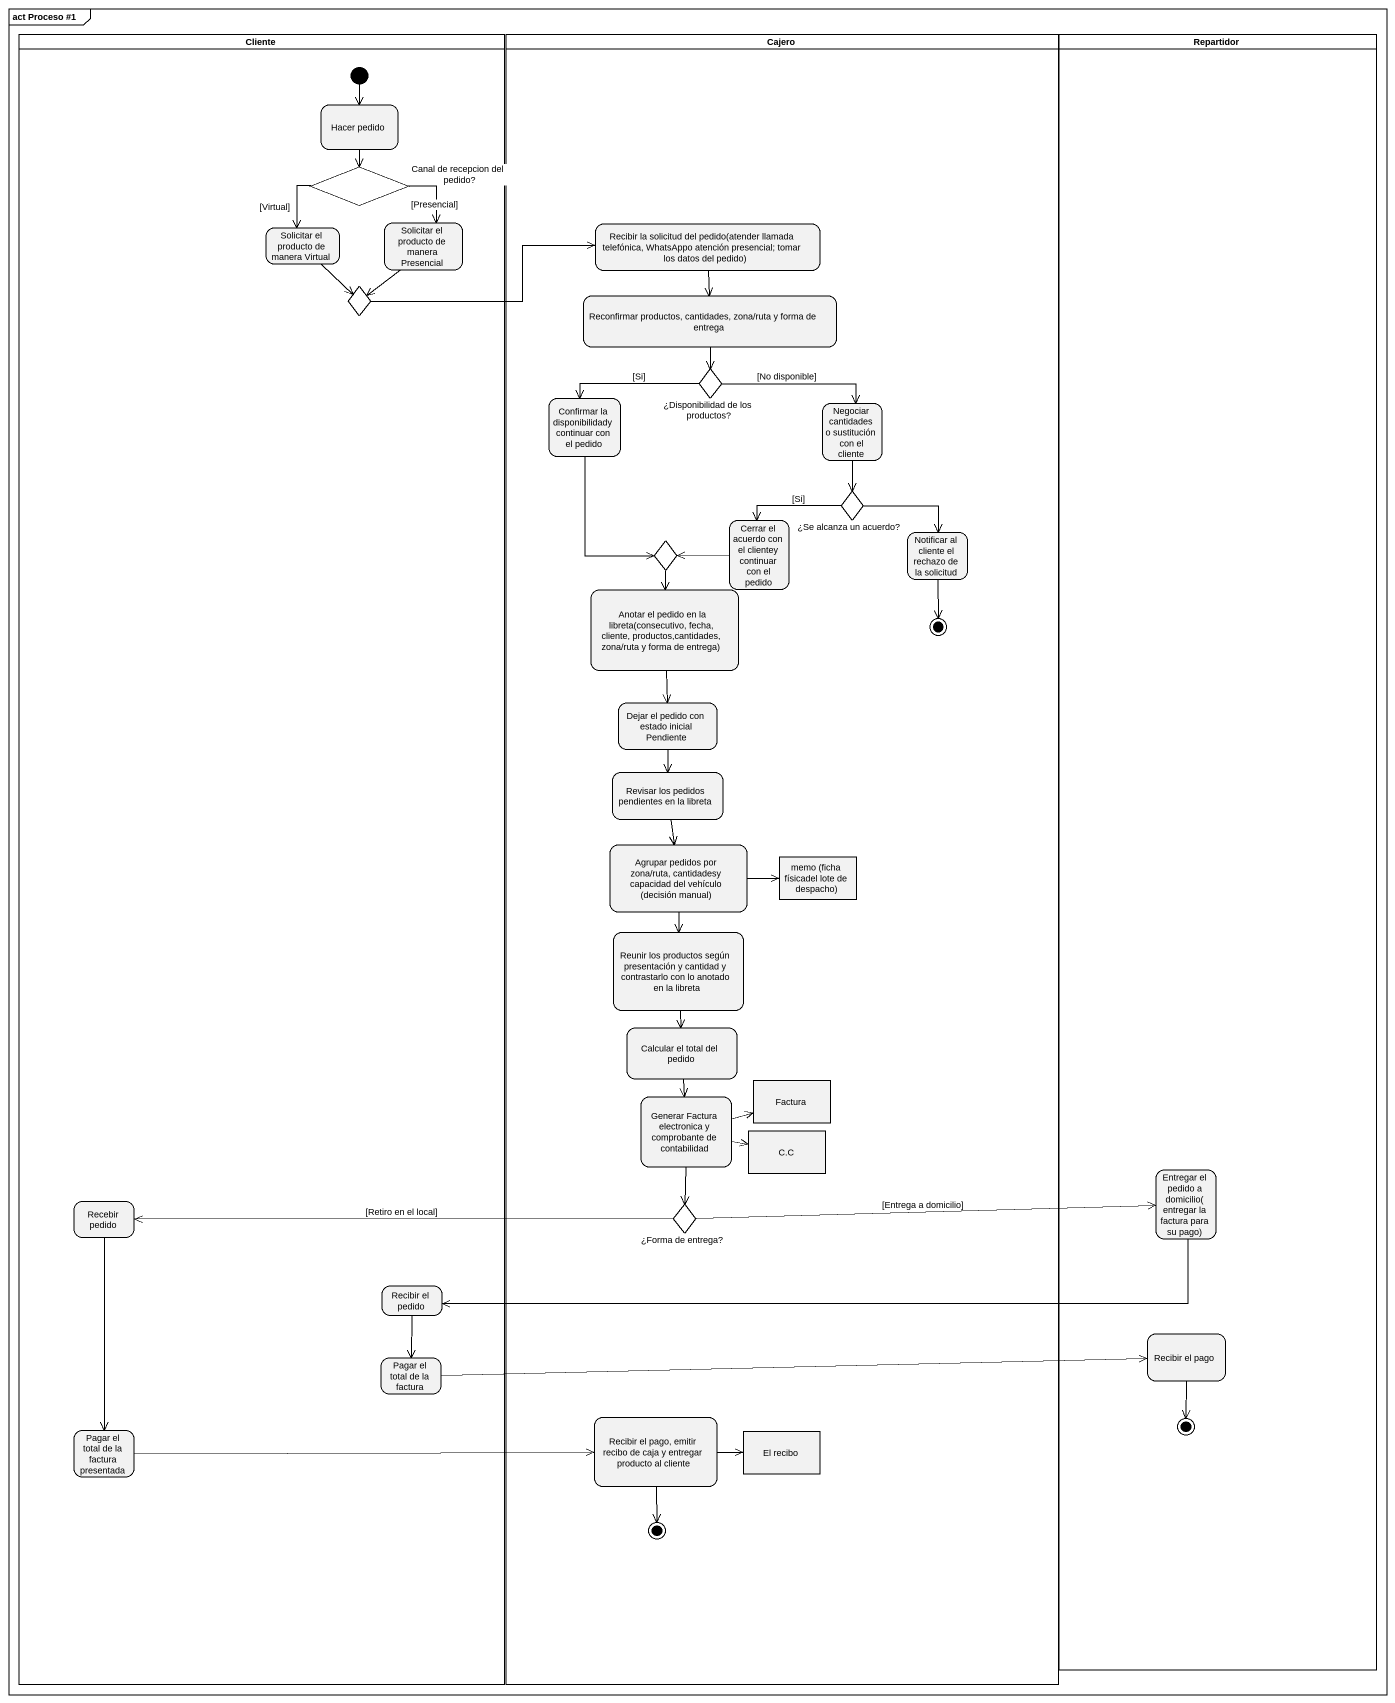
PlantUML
@startuml
mainframe act Proceso #1
hide empty description
state Cliente <<partition>> {
  state "Hacer pedido" as Hacer_pedido
  state "Canal de recepcion del pedido?" as Canal_de_recepcion_del <<choice>>
  state "Solicitar el producto de manera Virtual" as Solicitar_el_producto_de
  state "Solicitar el producto de manera Presencial" as Solicitar_el_producto_de_2
  state choice1 <<choice>>
  state "Recebir pedido" as Recebir_pedido
  state "Recibir el pedido" as Recibir_el_pedido
  state "Pagar el total de la factura" as Pagar_el_total_de_la_factura
  state "Pagar el total de la factura presentada" as Pagar_el_total_de_la
  [*] --> Hacer_pedido
}
state Cajero <<partition>> {
  state "Recibir la solicitud del pedido(atender llamada telefónica, WhatsAppo atención presencial; tomar los datos del pedido)" as Recibir_la_solicitud_del
  state "Reconfirmar productos, cantidades, zona/ruta y forma de entrega" as Reconfirmar_productos
  state "Confirmar la disponibilidady continuar con el pedido" as Confirmar_la
  state "¿Disponibilidad de los productos?" as Disponibilidad_de_los <<choice>>
  state "Negociar cantidades o sustitución con el cliente" as Negociar_cantidades_o
  state "¿Se alcanza un acuerdo?" as Se_alcanza_un_acuerdo <<choice>>
  state choice2 <<choice>>
  state "Cerrar el acuerdo con el clientey continuar con el pedido" as Cerrar_el_acuerdo_con_el
  state "Notificar al cliente el rechazo de la solicitud" as Notificar_al_cliente_el
  state "Anotar el pedido en la libreta(consecutivo, fecha, cliente, productos,cantidades, zona/ruta y forma de entrega)" as Anotar_el_pedido_en_la
  state final1 <<end>>
  state "Dejar el pedido con estado inicial Pendiente" as Dejar_el_pedido_con_estado
  state "Revisar los pedidos pendientes en la libreta" as Revisar_los_pedidos
  state "Agrupar pedidos por zona/ruta, cantidadesy capacidad del vehículo (decisión manual)" as Agrupar_pedidos_por_zona
  state "memo (ficha físicadel lote de despacho)" as memo_ficha_físicadel_lote <<object>>
  state "Reunir los productos según presentación y cantidad y contrastarlo con lo anotado en la libreta" as Reunir_los_productos_según
  state "Calcular el total del pedido" as Calcular_el_total_del_pedido
  state "Generar Factura electronica y comprobante de contabilidad" as Generar_Factura_electronica
  state Factura <<object>>
  state "C.C" as C_C <<object>>
  state "¿Forma de entrega?" as Forma_de_entrega <<choice>>
  state "Recibir el pago, emitir recibo de caja y entregar producto al cliente" as Recibir_el_pago_emitir
  state "El recibo" as El_recibo <<object>>
  state final3 <<end>>
}
state Repartidor <<partition>> {
  state "Entregar el pedido a domicilio(entregar la factura para su pago)" as Entregar_el_pedido_a
  state "Recibir el pago" as Recibir_el_pago
  Recibir_el_pago --> [*]
}
Hacer_pedido --> Canal_de_recepcion_del
Canal_de_recepcion_del --> Solicitar_el_producto_de : [Virtual]
Canal_de_recepcion_del --> Solicitar_el_producto_de_2 : [Presencial]
Solicitar_el_producto_de --> choice1
Solicitar_el_producto_de_2 --> choice1
Recibir_la_solicitud_del --> Reconfirmar_productos
choice1 -right-> Recibir_la_solicitud_del
Reconfirmar_productos --> Disponibilidad_de_los
Confirmar_la --> choice2
Disponibilidad_de_los -left-> Confirmar_la : [Si]
Disponibilidad_de_los -right-> Negociar_cantidades_o : [No disponible]
Negociar_cantidades_o --> Se_alcanza_un_acuerdo
Se_alcanza_un_acuerdo -left-> Cerrar_el_acuerdo_con_el : [Si]
Se_alcanza_un_acuerdo -right-> Notificar_al_cliente_el
choice2 --> Anotar_el_pedido_en_la
Cerrar_el_acuerdo_con_el -left-> choice2
Notificar_al_cliente_el --> final1
Anotar_el_pedido_en_la --> Dejar_el_pedido_con_estado
Dejar_el_pedido_con_estado --> Revisar_los_pedidos
Revisar_los_pedidos --> Agrupar_pedidos_por_zona
Agrupar_pedidos_por_zona -right-> memo_ficha_físicadel_lote
Agrupar_pedidos_por_zona --> Reunir_los_productos_según
Reunir_los_productos_según --> Calcular_el_total_del_pedido
Calcular_el_total_del_pedido --> Generar_Factura_electronica
Generar_Factura_electronica -right-> Factura
Generar_Factura_electronica -right-> C_C
Generar_Factura_electronica --> Forma_de_entrega
Entregar_el_pedido_a -left-> Recibir_el_pedido
Recebir_pedido --> Pagar_el_total_de_la
Forma_de_entrega -right-> Entregar_el_pedido_a : [Entrega a domicilio]
Forma_de_entrega -left-> Recebir_pedido : [Retiro en el local]
Recibir_el_pedido --> Pagar_el_total_de_la_factura
Pagar_el_total_de_la_factura -right-> Recibir_el_pago
Pagar_el_total_de_la -right-> Recibir_el_pago_emitir
Recibir_el_pago_emitir -right-> El_recibo
Recibir_el_pago_emitir --> final3
@enduml
